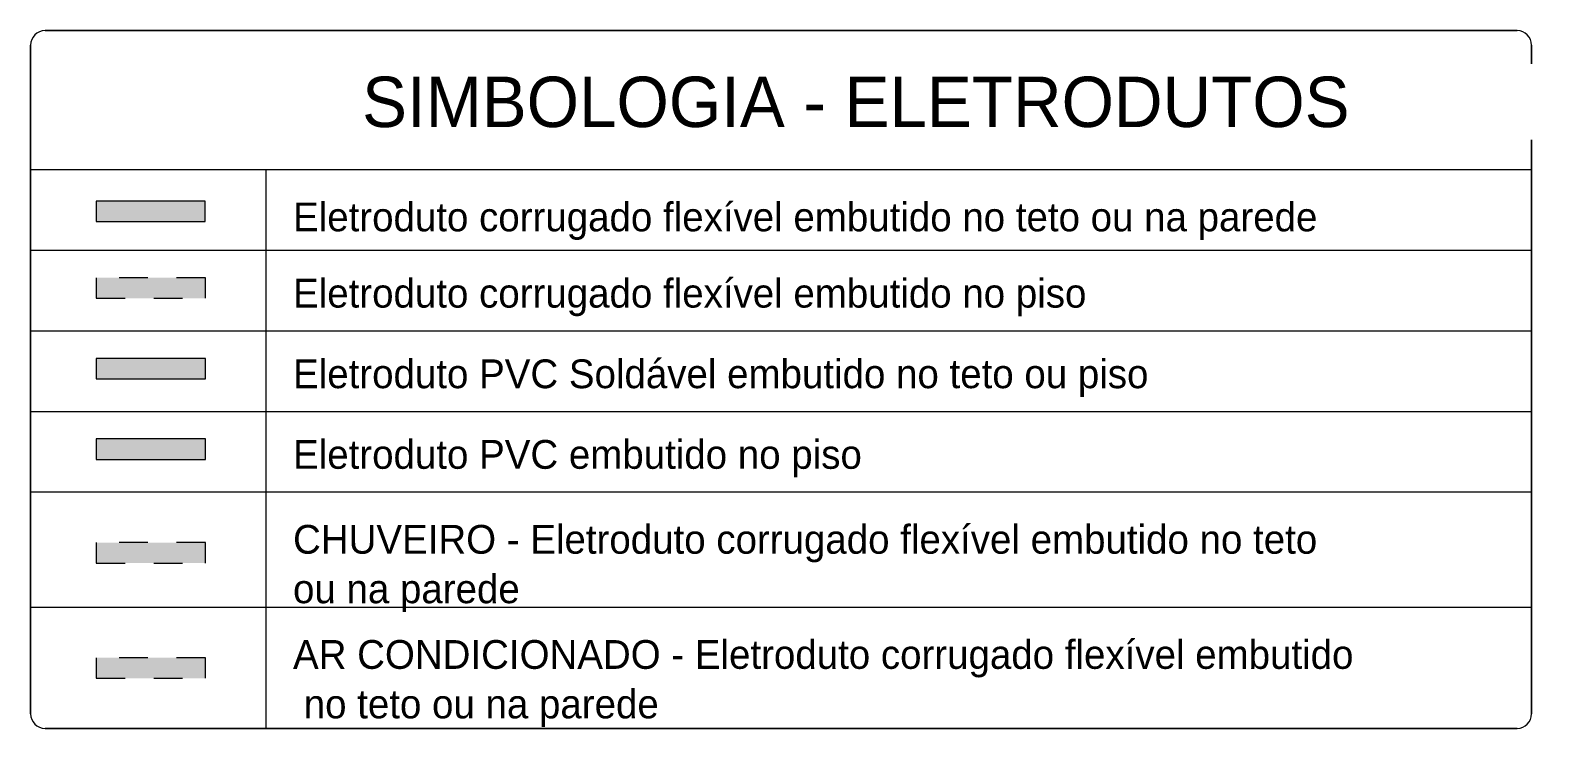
# Model space of a CAD drawing. Header units: metres. Extents: x 4 to 118, y -16 to 34.
# Drawn here: x 3.66 to 8.99, y -1.64 to 0.79 of the extents above; entities that cross this region are included whole.
import ezdxf

# ---------------------------------------------------------------- set-up
doc = ezdxf.new("R2010")
doc.units = ezdxf.units.M
doc.linetypes.add('Hidden 1_5', pattern=[0.0022, 0.0015, -0.0007])
for name, color, linetype, lineweight in [('A-DETL', 7, 'Continuous', 9), ('A-DETL-GENF', 7, 'Continuous', 9), ('G-ANNO-TEXT', 7, 'Continuous', 9)]:
    doc.layers.add(name, color=color, linetype=linetype, lineweight=lineweight)
doc.layers.add('A-DETL-THIN', color=7, linetype='Continuous', lineweight=20, true_color=0xc0c0c0)
doc.styles.add('Century Gothic', font='GOTHIC.TTF', dxfattribs={"height": 0.1})
doc.styles.add('Century Gothic_1', font='GOTHIC.TTF', dxfattribs={"height": 0.175})

msp = doc.modelspace()

# ---------------------------------------------------------------- hatches: boundary and pattern name
at = {"layer": 'A-DETL-GENF', "true_color": 0xffff00}
msp.add_hatch(color=2, dxfattribs=at).paths.add_polyline_path([(4.2689, 0.1232), (4.2689, 0.1943), (3.8897, 0.1943), (3.8897, 0.1232)])
at = {"layer": 'A-DETL-GENF', "true_color": 0x808000}
msp.add_hatch(color=56, dxfattribs=at).paths.add_polyline_path([(4.2697, -0.1428), (4.2697, -0.0717), (3.8905, -0.0717), (3.8905, -0.1428)])
at = {"layer": 'A-DETL-GENF'}
for points in [[(4.2697, -0.4228), (4.2697, -0.3517), (3.8905, -0.3517), (3.8905, -0.4228)], [(4.2697, -0.7028), (4.2697, -0.6317), (3.8905, -0.6317), (3.8905, -0.7028)]]:
    msp.add_hatch(color=256, dxfattribs=at).paths.add_polyline_path(points)
at = {"layer": 'A-DETL-GENF', "true_color": 0xff0000}
msp.add_hatch(color=1, dxfattribs=at).paths.add_polyline_path([(4.2697, -1.0628), (4.2697, -0.9917), (3.8905, -0.9917), (3.8905, -1.0628)])
at = {"layer": 'A-DETL-GENF', "true_color": 0x8080ff}
msp.add_hatch(color=171, dxfattribs=at).paths.add_polyline_path([(4.2697, -1.4628), (4.2697, -1.3917), (3.8905, -1.3917), (3.8905, -1.4628)])

# ---------------------------------------------------------------- linework, layer by layer
at = {"layer": 'A-DETL'}
for p, q in [((3.7123, 0.7867), (8.8296, 0.7867)), ((3.6623, -1.5871), (3.6623, 0.7367)), ((8.8796, 0.7367), (8.8796, -1.5871)), ((8.8796, 0.3029), (3.6623, 0.3029)), ((4.4796, 0.3029), (4.4796, -1.6371)), ((4.2689, 0.1943), (3.8897, 0.1943)), ((3.8897, 0.1943), (3.8897, 0.1232)), ((4.2689, 0.1232), (4.2689, 0.1943)), ((3.8897, 0.1232), (4.2689, 0.1232)), ((8.8796, 0.0229), (3.6623, 0.0229)), ((8.8796, -0.2571), (3.6623, -0.2571)), ((4.2697, -0.3517), (3.8905, -0.3517)), ((3.8905, -0.3517), (3.8905, -0.4228)), ((4.2697, -0.4228), (4.2697, -0.3517)), ((3.8905, -0.4228), (4.2697, -0.4228)), ((8.8796, -0.5371), (3.6623, -0.5371)), ((8.8796, -0.8171), (3.6623, -0.8171)), ((8.8796, -1.2171), (3.6623, -1.2171)), ((8.8296, -1.6371), (3.7123, -1.6371))]:
    msp.add_line(p, q, dxfattribs=at)
at = {"layer": 'A-DETL', "linetype": 'Hidden 1_5'}
for p, q in [((4.2697, -0.0717), (3.8905, -0.0717)), ((3.8905, -0.0717), (3.8905, -0.1428)), ((4.2697, -0.1428), (4.2697, -0.0717)), ((3.8905, -0.1428), (4.2697, -0.1428)), ((3.8905, -0.6317), (3.8905, -0.7028)), ((4.2697, -0.7028), (4.2697, -0.6317)), ((4.2697, -0.9917), (3.8905, -0.9917)), ((3.8905, -0.9917), (3.8905, -1.0628)), ((4.2697, -1.0628), (4.2697, -0.9917)), ((3.8905, -1.0628), (4.2697, -1.0628)), ((4.2697, -1.3917), (3.8905, -1.3917)), ((3.8905, -1.3917), (3.8905, -1.4628)), ((4.2697, -1.4628), (4.2697, -1.3917)), ((3.8905, -1.4628), (4.2697, -1.4628))]:
    msp.add_line(p, q, dxfattribs=at)
at = {"layer": 'A-DETL', "color": 1, "true_color": 0xff0000}
for p, q in [((4.2697, -0.6317), (3.8905, -0.6317)), ((3.8905, -0.7028), (4.2697, -0.7028))]:
    msp.add_line(p, q, dxfattribs=at)
at = {"layer": 'A-DETL'}
for centre, start, end in [((3.7123, 0.7367), 90, 180), ((8.8296, 0.7367), 0, 90), ((3.7123, -1.5871), 180, 270), ((8.8296, -1.5871), 270, 0)]:
    msp.add_arc(centre, 0.05, start, end, dxfattribs=at)
at = {"layer": 'A-DETL-THIN'}
for p, q in [((8.8296, 0.7867), (3.7123, 0.7867)), ((3.6623, 0.7367), (3.6623, -1.5871)), ((8.8796, -1.5871), (8.8796, 0.7367)), ((3.7123, -1.6371), (8.8296, -1.6371))]:
    msp.add_line(p, q, dxfattribs=at)
for centre, start, end in [((3.7123, 0.7367), 90, 180), ((8.8296, 0.7367), 360, 90), ((3.7123, -1.5871), 180, 270), ((8.8296, -1.5871), 270, 360)]:
    msp.add_arc(centre, 0.05, start, end, dxfattribs=at)

# ---------------------------------------------------------------- texts
at = {"layer": 'G-ANNO-TEXT', "char_height": 0.1, "attachment_point": 1, "style": 'Century Gothic'}
for s, insert, width in [('Eletroduto corrugado flexível embutido no teto ou na parede', (4.5745, 0.1896), 5.138817), ('Eletroduto corrugado flexível embutido no piso', (4.5745, -0.0754), 3.928269), ('Eletroduto PVC Soldável embutido no teto ou piso', (4.5745, -0.3554), 4.1808), ('Eletroduto PVC embutido no piso', (4.5745, -0.6354), 2.765822), ('CHUVEIRO - Eletroduto corrugado flexível embutido no teto ', (4.5745, -0.9304), 5.006538), ('ou na parede', (4.5745, -1.1024), 1.158438), ('AR CONDICIONADO - Eletroduto corrugado flexível embutido', (4.5745, -1.3304), 5.146834), (' no teto ou na parede', (4.5745, -1.5024), 1.855907)]:
    msp.add_mtext(s, dxfattribs=dict(at, insert=insert, width=width))

# ---------------------------------------------------------------- next in the draw order: texts
at = {"layer": 'G-ANNO-TEXT', "insert": (4.8145, 0.6269), "char_height": 0.175, "width": 4.128691, "attachment_point": 1, "style": 'Century Gothic_1', "bg_fill": 3, "box_fill_scale": 1.25, "bg_fill_color": 256, "bg_fill_true_color": 13158600, "bg_fill_transparency": 0}
msp.add_mtext('SIMBOLOGIA - ELETRODUTOS', dxfattribs=at)

doc.saveas('drawing.dxf')
